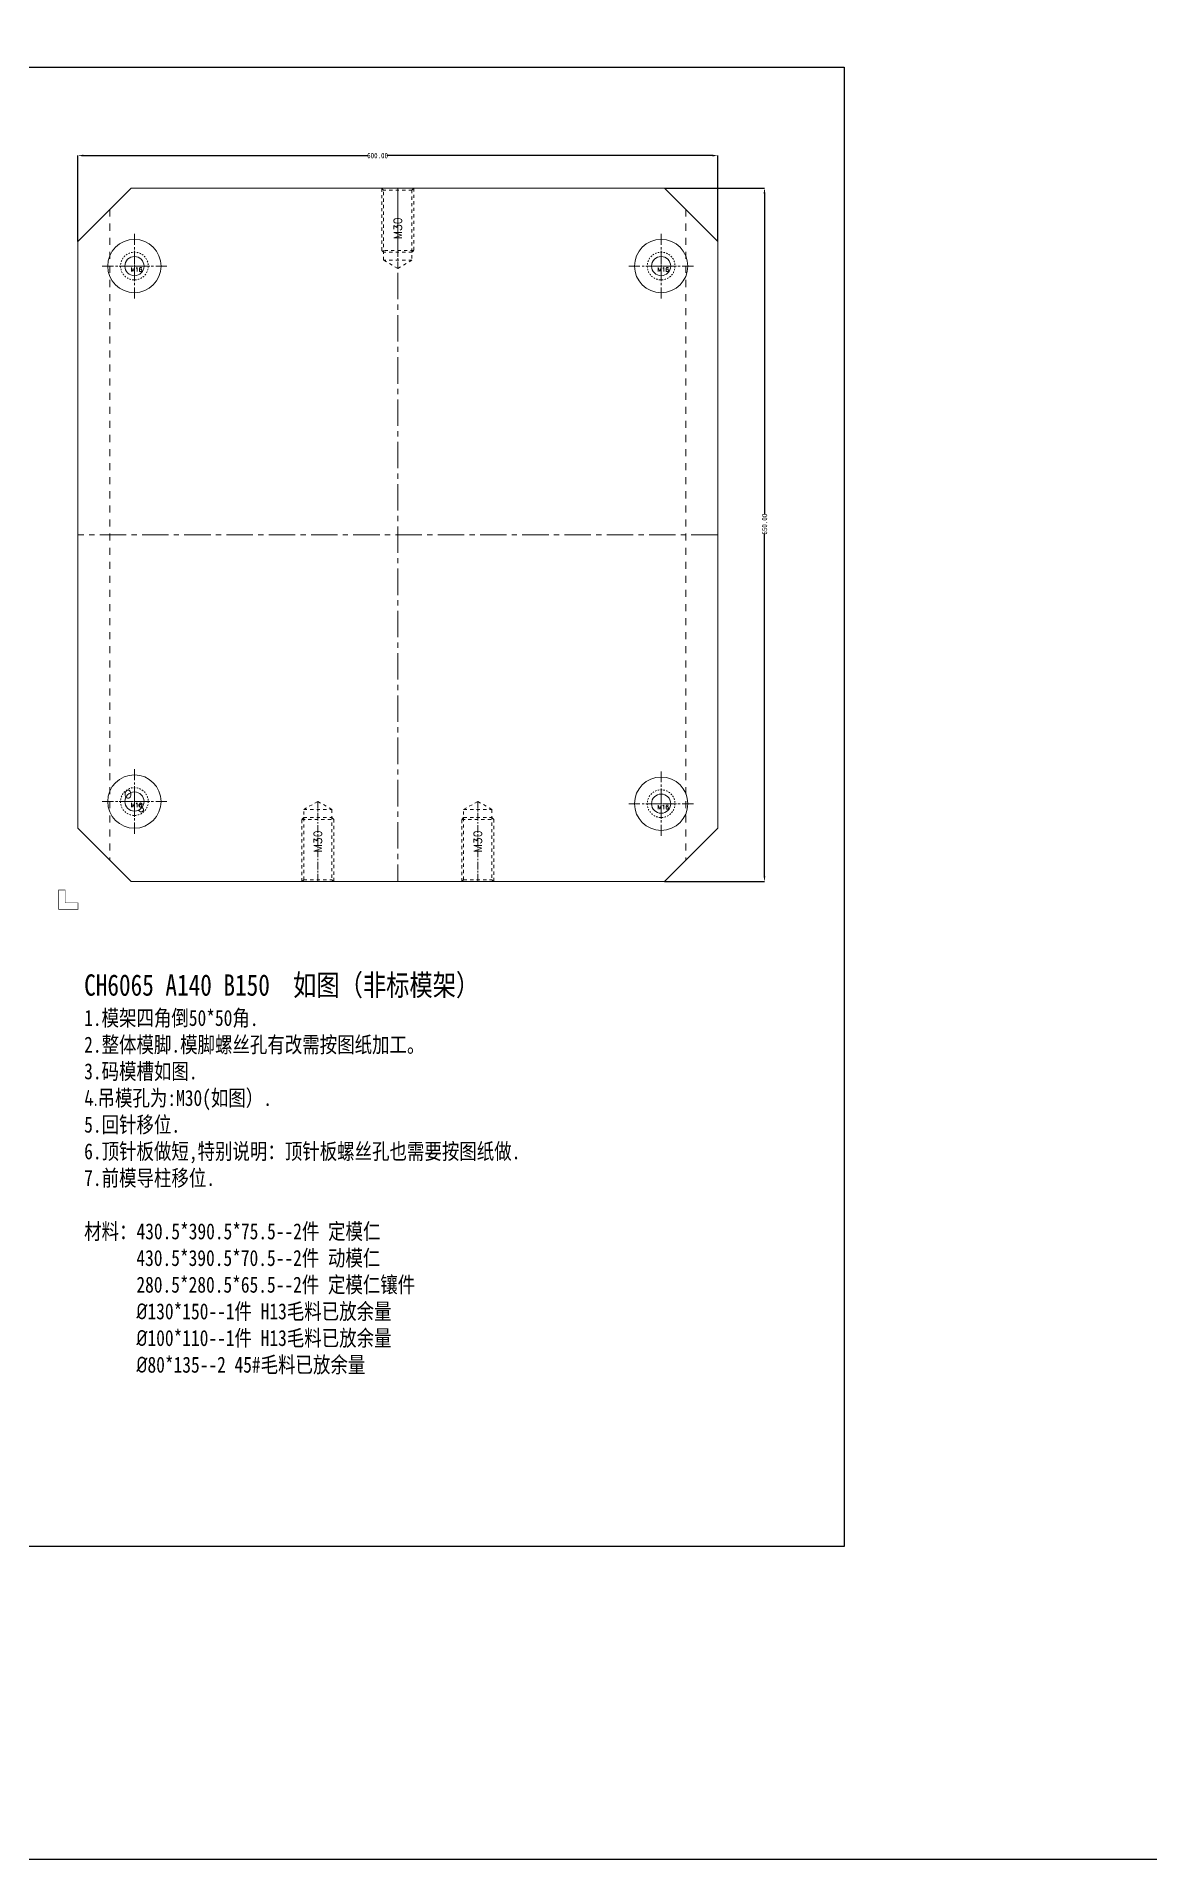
# Model space of a CAD drawing. Header units: millimetres. Extents: x -2414 to 10498, y -2238 to 649.
# Drawn here: x 392 to 1436, y -2238 to -529 of the extents above; entities that cross this region are included whole.
import ezdxf
from ezdxf.enums import TextEntityAlignment as Align

# ---------------------------------------------------------------- set-up
doc = ezdxf.new("R2010")
doc.units = ezdxf.units.MM
doc.header["$LTSCALE"] = 16.335
doc.header["$PDMODE"] = 3
doc.header["$PDSIZE"] = 0.3125
doc.linetypes.add('CENTER', pattern=[0.6, 0.375, -0.075, 0.075, -0.075])
doc.linetypes.add('HIDDEN', pattern=[0.2, 0.1, -0.1])
doc.layers.get('0').update_dxf_attribs({"linetype": 'CONTINUOUS'})
doc.layers.get('Defpoints').update_dxf_attribs({"linetype": 'CONTINUOUS'})
doc.layers.add('moldbase', color=7, linetype='CONTINUOUS', lineweight=20)
doc.layers.add('screw', color=33, linetype='CONTINUOUS', lineweight=13)
doc.styles.add('ROMANC', font='romanc.shx', dxfattribs={"bigfont": 'gbcbig.shx'})
doc.styles.get("Standard").update_dxf_attribs({"font": 'txt', "width": 0.8})
doc.styles.add('TXT', font='txt.shx', dxfattribs={"bigfont": 'gbcbig.shx'})
doc.dimstyles.new('01', dxfattribs={"dimtxt": 5, "dimasz": 5, "dimexe": 0, "dimexo": 0, "dimgap": 0, "dimtad": 0, "dimzin": 0, "dimdsep": 46, "dimtxsty": 'Standard', "dimcen": 0, "dimclrd": 4, "dimclre": 4, "dimclrt": 6, "dimazin": 0, "dimtfac": 1, "dimtofl": 0, "dimtmove": 0, "dimatfit": 3, "dimfxl": 0, "dimtolj": 1, "dimtzin": 0, "dimarcsym": 0})

# ---------------------------------------------------------------- blocks, each defined once
blk = doc.blocks.new('screw_m16_i')
at = {"layer": 'screw', "color": 1, "linetype": 'CENTER', "ltscale": 0.808571}
for p, q in [((-14.3, 0), (14.3, 0)), ((0, -14.3), (0, 14.3))]:
    blk.add_line(p, q, dxfattribs=at)
at = {"layer": 'screw', "color": 8, "linetype": 'HIDDEN', "ltscale": 0.808571}
blk.add_circle((0, 0), 13, dxfattribs=at)
at = {"layer": 'screw', "color": 33}
blk.add_circle((0, 0), 9, dxfattribs=at)
at = {"layer": 'screw', "color": 6, "style": 'TXT'}
blk.add_text('M16', height=3.9, dxfattribs=at).set_placement((-3.38, -5.2))
blk = doc.blocks.new('*D84')
at = {"color": 4, "linetype": 'ByBlock', "lineweight": -2, "transparency": 16777216}
for p, q in [((431.4, -721.6), (431.4, -641.1)), ((436.4, -641.1), (703.7, -641.1)), ((1026.4, -641.1), (721, -641.1)), ((1031.4, -721.6), (1031.4, -641.1))]:
    blk.add_line(p, q, dxfattribs=at)
at = {"color": 4, "linetype": 'ByBlock', "transparency": 16777216}
for points in [[(436.4, -640.2), (436.4, -641.9), (431.4, -641.1)], [(1026.4, -640.2), (1026.4, -641.9), (1031.4, -641.1)]]:
    blk.add_solid(points, dxfattribs=at)
at = {"layer": 'Defpoints', "color": 0, "linetype": 'ByBlock', "transparency": 16777216}
for p in [(431.4, -641.1), (431.4, -721.6), (1031.4, -721.6)]:
    blk.add_point(p, dxfattribs=at)
at = {"color": 6, "linetype": 'ByBlock', "transparency": 16777216, "insert": (712.4, -641.1), "char_height": 5, "attachment_point": 5}
blk.add_mtext('\\A1;600.00', dxfattribs=at)
blk = doc.blocks.new('*D85')
at = {"color": 4, "linetype": 'ByBlock', "lineweight": -2, "transparency": 16777216}
for p, q in [((981.4, -671.6), (1075.3, -671.6)), ((1075.3, -676.6), (1075.3, -977.6)), ((1075.3, -1316.6), (1075.3, -995.6)), ((981.4, -1321.6), (1075.3, -1321.6))]:
    blk.add_line(p, q, dxfattribs=at)
at = {"color": 4, "linetype": 'ByBlock', "transparency": 16777216}
for points in [[(1074.4, -676.6), (1076.1, -676.6), (1075.3, -671.6)], [(1074.4, -1316.6), (1076.1, -1316.6), (1075.3, -1321.6)]]:
    blk.add_solid(points, dxfattribs=at)
at = {"layer": 'Defpoints', "color": 0, "linetype": 'ByBlock', "transparency": 16777216}
for p in [(981.4, -671.6), (981.4, -1321.6), (1075.3, -1321.6)]:
    blk.add_point(p, dxfattribs=at)
at = {"color": 6, "linetype": 'ByBlock', "transparency": 16777216, "insert": (1075.3, -986.6), "char_height": 5, "attachment_point": 5, "rotation": 90}
blk.add_mtext('\\A1;650.00', dxfattribs=at)

msp = doc.modelspace()

# ---------------------------------------------------------------- linework, layer by layer
at = {"linetype": 'ByBlock'}
for points in [[(-2413.642, 648.722), (10497.654, 648.722), (10497.654, -2238.489), (-2413.642, -2238.489)], [(-589.213, -558.244), (1149.906, -558.244), (1149.906, -1945.086), (-589.213, -1945.086)]]:
    msp.add_lwpolyline(points, close=True, dxfattribs=at)
at = {"layer": 'moldbase', "linetype": 'ByBlock'}
for p, q in [((431.362, -721.63), (481.362, -671.63)), ((981.362, -671.63), (481.362, -671.63)), ((981.362, -671.63), (1031.362, -721.63)), ((431.362, -721.63), (431.362, -1271.63)), ((1031.362, -721.63), (1031.362, -1271.63)), ((481.362, -1321.63), (431.362, -1271.63)), ((1031.362, -1271.63), (981.362, -1321.63)), ((981.362, -1321.63), (481.362, -1321.63))]:
    msp.add_line(p, q, dxfattribs=at)
at = {"layer": 'moldbase', "color": 1, "linetype": 'CENTER', "ltscale": 4.042853}
for p, q in [((731.362, -671.63), (731.362, -1321.63)), ((1031.362, -996.63), (431.362, -996.63))]:
    msp.add_line(p, q, dxfattribs=at)
at = {"layer": 'moldbase', "color": 8, "linetype": 'HIDDEN', "ltscale": 4.042853}
for p, q in [((461.362, -691.63), (461.362, -1301.63)), ((1001.362, -691.63), (1001.362, -1301.63))]:
    msp.add_line(p, q, dxfattribs=at)
at = {"layer": 'moldbase', "color": 1, "linetype": 'CENTER', "ltscale": 1.710438}
for p, q in [((484.362, -714.38), (484.362, -774.88)), ((978.362, -714.38), (978.362, -774.88)), ((454.112, -744.63), (514.612, -744.63)), ((1008.612, -744.63), (948.112, -744.63)), ((484.362, -1276.88), (484.362, -1216.38)), ((978.362, -1278.88), (978.362, -1218.38)), ((454.112, -1246.63), (514.612, -1246.63)), ((1008.612, -1248.63), (948.112, -1248.63))]:
    msp.add_line(p, q, dxfattribs=at)
at = {"layer": 'moldbase', "linetype": 'ByBlock', "const_width": 0.5}
msp.add_lwpolyline([(431.362, -1341.63), (419.362, -1341.63), (419.362, -1329.63), (413.362, -1329.63), (413.362, -1347.63), (431.362, -1347.63), (431.362, -1341.63)], dxfattribs=at)
at = {"layer": 'moldbase', "linetype": 'ByBlock'}
for centre in [(484.362, -744.63), (978.362, -744.63), (484.362, -1246.63), (978.362, -1248.63)]:
    msp.add_circle(centre, 25, dxfattribs=at)
at = {"layer": 'screw', "color": 92, "linetype": 'HIDDEN', "ltscale": 1.865932}
for p, q in [((716.362, -729.88), (716.362, -671.63)), ((746.362, -671.63), (746.362, -729.88)), ((718.112, -731.63), (716.362, -729.88)), ((746.362, -729.88), (716.362, -729.88)), ((744.612, -731.63), (718.112, -731.63)), ((746.362, -729.88), (744.612, -731.63)), ((641.362, -1263.38), (643.112, -1261.63)), ((641.362, -1321.63), (641.362, -1263.38)), ((641.362, -1263.38), (671.362, -1263.38)), ((643.112, -1261.63), (669.612, -1261.63)), ((669.612, -1261.63), (671.362, -1263.38)), ((671.362, -1263.38), (671.362, -1321.63)), ((791.362, -1263.38), (793.112, -1261.63)), ((791.362, -1321.63), (791.362, -1263.38)), ((791.362, -1263.38), (821.362, -1263.38)), ((793.112, -1261.63), (819.612, -1261.63)), ((819.612, -1261.63), (821.362, -1263.38)), ((821.362, -1263.38), (821.362, -1321.63))]:
    msp.add_line(p, q, dxfattribs=at)
at = {"layer": 'screw', "color": 8, "linetype": 'HIDDEN', "ltscale": 1.865932}
for p, q in [((718.112, -673.38), (716.362, -671.63)), ((744.612, -673.38), (718.112, -673.38)), ((718.112, -739.13), (718.112, -673.38)), ((746.362, -671.63), (744.612, -673.38)), ((744.612, -673.38), (744.612, -739.13)), ((731.362, -746.779), (718.112, -739.13)), ((744.612, -739.13), (718.112, -739.13)), ((744.612, -739.13), (731.362, -746.779)), ((643.112, -1254.13), (656.362, -1246.48)), ((656.362, -1246.48), (669.612, -1254.13)), ((793.112, -1254.13), (806.362, -1246.48)), ((806.362, -1246.48), (819.612, -1254.13)), ((643.112, -1319.88), (643.112, -1254.13)), ((643.112, -1254.13), (669.612, -1254.13)), ((669.612, -1254.13), (669.612, -1319.88)), ((793.112, -1319.88), (793.112, -1254.13)), ((793.112, -1254.13), (819.612, -1254.13)), ((819.612, -1254.13), (819.612, -1319.88)), ((641.362, -1321.63), (643.112, -1319.88)), ((643.112, -1319.88), (669.612, -1319.88)), ((669.612, -1319.88), (671.362, -1321.63)), ((791.362, -1321.63), (793.112, -1319.88)), ((793.112, -1319.88), (819.612, -1319.88)), ((819.612, -1319.88), (821.362, -1321.63))]:
    msp.add_line(p, q, dxfattribs=at)
at = {"layer": 'screw', "color": 1, "linetype": 'CENTER', "ltscale": 1.166208}
for p, q in [((731.362, -671.63), (731.362, -746.779)), ((656.362, -1321.63), (656.362, -1246.48)), ((806.362, -1321.63), (806.362, -1246.48))]:
    msp.add_line(p, q, dxfattribs=at)

# ---------------------------------------------------------------- block references
at = {"layer": 'screw', "linetype": 'ByBlock'}
for p in [(484.362, -744.63), (978.362, -744.63), (484.362, -1246.63), (978.362, -1248.63)]:
    msp.add_blockref('screw_m16_i', p, dxfattribs=at)

# ---------------------------------------------------------------- texts
at = {"insert": (437.232, -1375.312), "char_height": 20, "width": 564.27245, "attachment_point": 1}
msp.add_mtext('{\\fSimSun|b0|i0|c134|p2;\\C2;\\P\\C256;CH6065 A140 B150  如图（非标模架）  \\P\\H0.75x;\\C1;1.模架四角倒50*50角.\\P2.整体模脚.模脚螺丝孔有改需按图纸加工。\\P3.码模槽如图.\\P\\fISOCPEUR|b0|i0|c0|p34;4.\\fSimSun|b0|i0|c134|p2;吊模孔为:M30(如图）.\\P5.回针移位.\\C256;\\P\\C1;6.顶针板做短,特别说明：顶针板螺丝孔也需要按图纸做.\\P7.前模导柱移位.\\P\\P\\C256;材料：430.5*390.5*75.5--2件 定模仁   \\P      430.5*390.5*70.5--2件 动模仁   \\P      280.5*280.5*65.5--2件 定模仁镶件\\P      \\fISOCPEUR|b0|i0|c0|p34;%%C\\fSimSun|b0|i0|c134|p2;130*150--1件 H13毛料已放余量\\P      \\fISOCPEUR|b0|i0|c0|p34;%%C\\fSimSun|b0|i0|c134|p2;100*110--1件 H13毛料已放余量 \\P      \\fISOCPEUR|b0|i0|c0|p34;%%C\\fSimSun|b0|i0|c134|p2;80*135--2 45#毛料已放余量\\P      \\P      }', dxfattribs=at)
at = {"layer": 'moldbase', "linetype": 'ByBlock', "style": 'ROMANC'}
for s, p in [('O', (474.851, -1243.539)), ('S', (487.452, -1256.14))]:
    msp.add_text(s, height=7.5, dxfattribs=at).set_placement(p)
at = {"layer": 'screw', "color": 6, "linetype": 'HIDDEN', "ltscale": 1.865932, "style": 'TXT'}
for p in [(731.362, -709.205), (656.362, -1284.055), (806.362, -1284.055)]:
    msp.add_text('M30', height=7.5, rotation=90, dxfattribs=at).set_placement(p, align=Align.MIDDLE)

# ---------------------------------------------------------------- dimensions: what is measured, and where the dimension line sits
at = {"linetype": 'ByBlock'}
dim = msp.add_linear_dim(base=(431.362, -641.064), p1=(1031.362, -721.63), p2=(431.362, -721.63), dimstyle='01', dxfattribs=at)
dim.commit()
dim.dimension.update_dxf_attribs({"geometry": '*D84', "text_midpoint": (712.367, -641.064), "dimtype": 160})
dim = msp.add_linear_dim(base=(1075.281, -1321.63), p1=(981.362, -671.63), p2=(981.362, -1321.63), angle=90, dimstyle='01', dxfattribs=at)
dim.commit()
dim.dimension.update_dxf_attribs({"geometry": '*D85', "text_midpoint": (1075.281, -986.646), "dimtype": 160})

doc.saveas('drawing.dxf')
